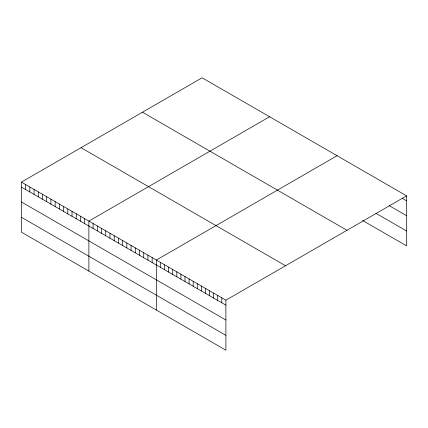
<?xml version="1.0" encoding="UTF-8"?>
<svg xmlns="http://www.w3.org/2000/svg" width="428" height="428" viewBox="0 0 428 428"><rect width="100%" height="100%" fill="white"/><g stroke="black" fill="none" stroke-linecap="round" stroke-linejoin="round"><path stroke-width="0.64" d="M406.6 195.858L225.898 300.183L225.898 350.211L21.4 232.142L21.4 182.119L202.102 77.789L406.6 195.858L406.6 245.881L362.634 220.5M269.587 116.753L88.885 221.078L88.885 271.106M337.071 155.717L156.37 260.042L156.37 310.065M402.513 198.453L406.6 200.812M389.218 205.649L406.6 215.685M375.923 213.299L406.6 231.008M142.471 112.216L346.969 230.285M81.031 147.687L285.53 265.756M21.4 182.119L225.898 300.183M21.4 187.073L225.898 305.137M21.4 201.946L225.898 320.01M21.4 217.269L225.898 335.338M221.811 297.824L221.811 302.778M217.718 295.459L217.718 300.419M213.631 293.1L213.631 298.054M209.538 290.74L209.538 295.695M205.451 288.376L205.451 293.335M201.358 286.016L201.358 290.97M197.271 283.657L197.271 288.611M193.178 281.292L193.178 286.246M189.09 278.933L189.09 283.887M184.998 276.568L184.998 281.528M180.91 274.209L180.91 279.163M176.818 271.85L176.818 276.804M172.73 269.485L172.73 274.444M168.643 267.126L168.643 272.08M164.55 264.766L164.55 269.72M160.463 262.401L160.463 267.356M152.154 257.608L152.154 262.562M147.933 255.168L147.933 260.128M143.717 252.734L143.717 257.693M139.501 250.3L139.501 255.254M135.28 247.866L135.28 252.82M131.064 245.431L131.064 250.385M126.843 242.997L126.843 247.951M122.627 240.557L122.627 245.517M118.412 238.123L118.412 243.083M114.19 235.689L114.19 240.643M109.975 233.255L109.975 238.209M105.759 230.82L105.759 235.775M101.538 228.386L101.538 233.34M97.322 225.947L97.322 230.906M93.101 223.512L93.101 228.472M84.669 218.644L84.669 223.598M80.448 216.21L80.448 221.164M76.232 213.775L76.232 218.729M72.016 211.336L72.016 216.295M67.795 208.901L67.795 213.861M63.579 206.467L63.579 211.421M59.358 204.033L59.358 208.987M55.142 201.599L55.142 206.553M50.927 199.164L50.927 204.119M46.706 196.725L46.706 201.684M42.49 194.291L42.49 199.25M38.274 191.856L38.274 196.81M34.053 189.422L34.053 194.376M29.837 186.988L29.837 191.942M25.616 184.554L25.616 189.508"/></g></svg>
